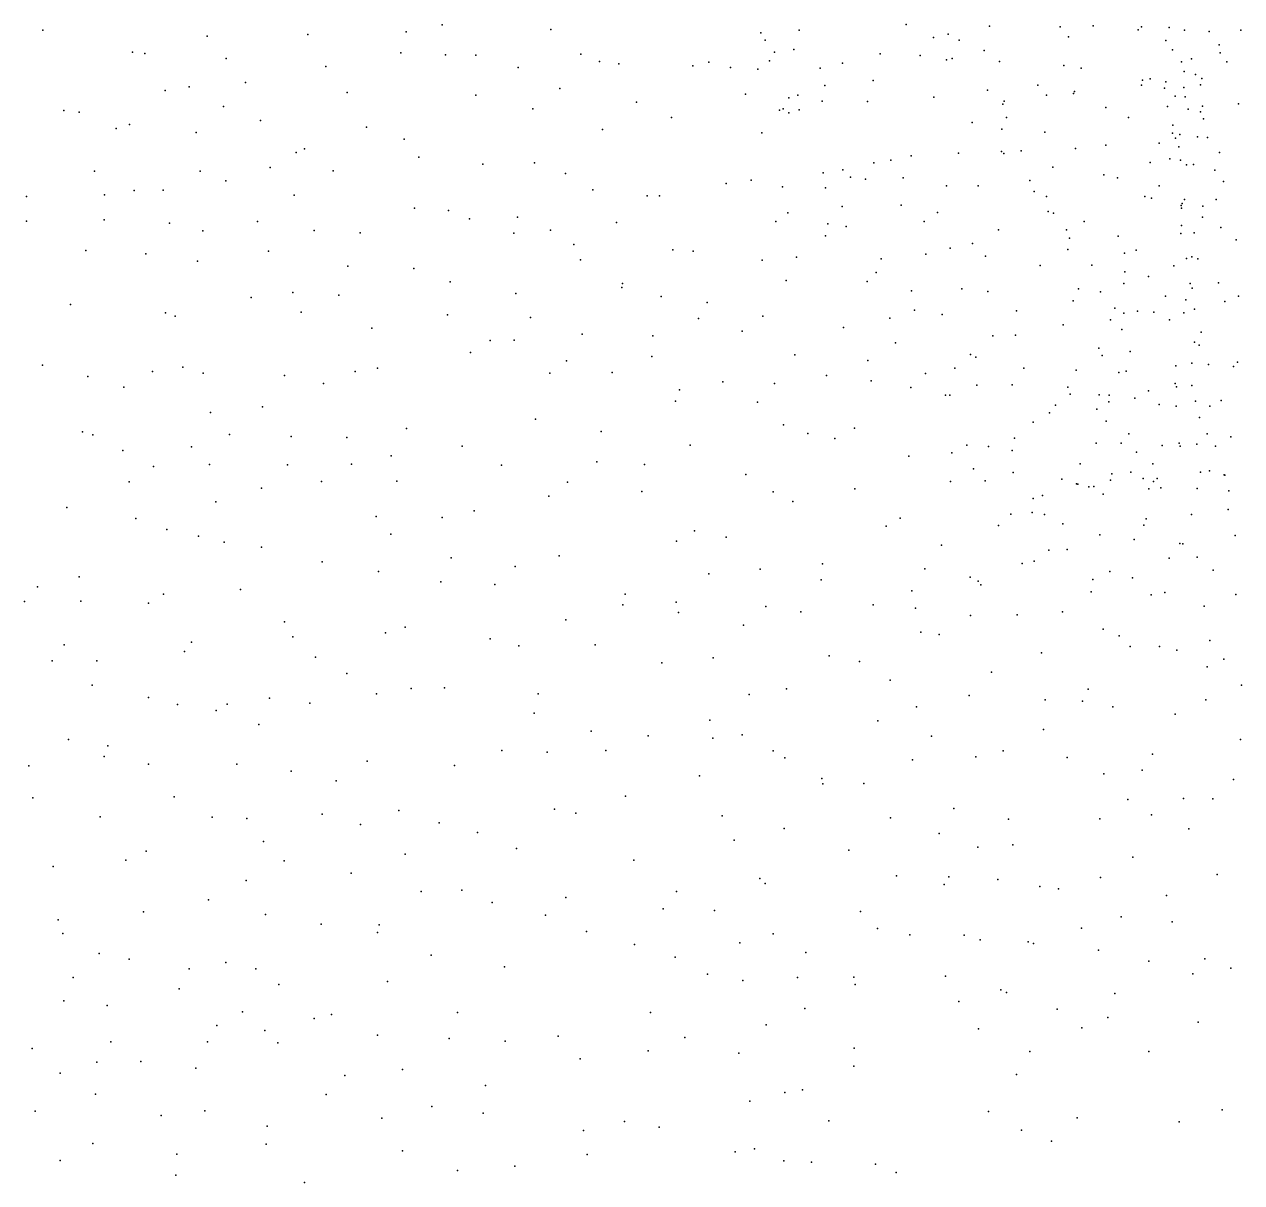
# Model space of a CAD drawing. Header units: metres. Extents: x -23.9 to 23.9, y -27.4 to 27.4.
# Drawn here: x -14.65 to -9.15, y -5.25 to -0.02 of the extents above; entities that cross this region are included whole.
import ezdxf

# ---------------------------------------------------------------- set-up
doc = ezdxf.new("R2010")
doc.units = ezdxf.units.M

msp = doc.modelspace()

# ---------------------------------------------------------------- linework, layer by layer
for p in [(-14.5662, -0.0513, 12.4942), (-12.7627, -0.0261, -7.6044), (-12.2725, -0.0481, -8.3694), (-11.1512, -0.0513, -9.3901), (-10.669, -0.0244, -5.782), (-10.293, -0.033, -10.0406), (-9.9734, -0.0358, -10.2129), (-9.8238, -0.0312, -10.4315), (-9.6213, -0.0488, -4.3589), (-9.6065, -0.0358, -18.7233), (-9.4815, -0.0392, -11.3562), (-9.4116, -0.0509, 22.0962), (-9.1584, -0.0502, 22.8979), (-13.8248, -0.0781, -5.7411), (-13.3694, -0.071, -6.6185), (-12.9253, -0.0584, -7.3903), (-11.324, -0.063, 17.2217), (-11.3051, -0.0959, 17.866), (-10.5453, -0.0844, -6.3063), (-10.4784, -0.0689, -5.4689), (-10.4286, -0.0956, -6.6064), (-9.9351, -0.0815, -4.6985), (-9.4967, -0.0969, 25.244), (-9.3004, -0.0566, 23.8145), (-14.1612, -0.1498, -5.4154), (-14.1056, -0.1559, 12.7449), (-12.9496, -0.1532, 13.7428), (-12.7475, -0.1625, 13.9818), (-12.6107, -0.1641, -7.9744), (-12.1374, -0.1585, 14.8681), (-11.2629, -0.1504, 18.1365), (-11.1755, -0.1384, 18.7665), (-10.7865, -0.1578, 19.84), (-10.606, -0.1646, -6.0078), (-10.3171, -0.143, 20.7601), (-9.4664, -0.1394, 24.7624), (-9.2557, -0.1175, 22.5696), (-9.2515, -0.1532, 23.2698), (-13.7381, -0.1784, -6.0621), (-13.2881, -0.2146, -6.9302), (-12.4204, -0.2188, 14.4762), (-12.0527, -0.1925, -8.6921), (-11.9658, -0.2022, 15.1321), (-11.6314, -0.2114, 15.6104), (-11.5592, -0.1959, -9.092), (-11.4617, -0.2191, 16.0457), (-11.2857, -0.1889, 17.5136), (-10.9554, -0.2002, 19.4537), (-10.4867, -0.184, -9.9851), (-10.461, -0.178, -5.7081), (-10.2477, -0.1928, -6.9563), (-9.9564, -0.2101, -7.2797), (-9.4257, -0.1934, 24.3189), (-9.3811, -0.1808, 24.0562), (-9.2209, -0.1934, -8.157), (-11.3378, -0.2265, 16.5537), (-11.0563, -0.2221, 19.0956), (-9.878, -0.2227, -10.6345), (-9.5676, -0.2699, -4.5566), (-9.4134, -0.2375, -4.3464), (-9.3626, -0.2511, -11.7433), (-9.3343, -0.2682, -7.9531), (-14.0139, -0.3225, -5.688), (-13.9061, -0.3061, 13.0485), (-13.6517, -0.2871, -6.3439), (-12.2318, -0.3142, -8.5653), (-11.0361, -0.3008, -9.5312), (-10.8171, -0.2776, -9.713), (-10.3016, -0.3213, -10.1438), (-10.0746, -0.2991, -10.3322), (-9.9086, -0.3269, 21.3875), (-9.606, -0.2986, -19.2917), (-9.6016, -0.2758, -11.2536), (-9.5028, -0.3133, -19.9383), (-9.497, -0.284, -11.48), (-9.4145, -0.3096, 22.3106), (-9.3395, -0.2973, 23.5137), (-13.1921, -0.3323, -7.2397), (-12.6117, -0.3444, -8.1552), (-11.8865, -0.3754, 15.3047), (-11.3933, -0.3403, 16.2795), (-11.1987, -0.3568, 17.6812), (-11.1574, -0.3436, 18.3515), (-11.0476, -0.3714, 18.7737), (-10.8433, -0.3727, 19.5858), (-10.5443, -0.353, 20.2356), (-10.2263, -0.372, -6.7563), (-10.0352, -0.3435, -7.0594), (-9.9126, -0.3367, -4.9648), (-9.4541, -0.3488, 24.5385), (-9.4095, -0.3521, 25.3909), (-9.1678, -0.3829, -4.16), (-14.4706, -0.4133, 13.0691), (-14.4027, -0.4209, -5.3363), (-13.75, -0.3957, 13.2895), (-12.3539, -0.4058, 14.6348), (-11.2399, -0.4125, -9.3652), (-11.2237, -0.4062, 16.947), (-11.1983, -0.4241, 17.214), (-11.1514, -0.4103, 18.0356), (-10.2316, -0.3849, -5.5942), (-9.7665, -0.3995, -10.8736), (-9.4887, -0.3961, -18.7571), (-9.396, -0.408, 23.8426), (-9.3391, -0.4191, 23.229), (-9.3315, -0.3932, 22.6577), (-14.1743, -0.4765, -5.5726), (-13.5835, -0.4581, -6.6627), (-13.1042, -0.489, -7.5554), (-11.7277, -0.4455, -8.9745), (-10.3702, -0.4676, 20.5361), (-10.2149, -0.4457, 20.8669), (-9.665, -0.4454, 21.6813), (-9.4643, -0.4803, -11.6598), (-9.326, -0.451, -20.4094), (-14.2347, -0.4953, 13.2206), (-13.8734, -0.5132, -6.152), (-12.9351, -0.5428, 13.9343), (-12.0396, -0.4992, 15.1228), (-11.3197, -0.5144, 16.5132), (-10.2364, -0.4979, -6.5474), (-10.0431, -0.5114, -5.4313), (-9.4664, -0.5155, 24.7286), (-9.453, -0.5381, -7.5834), (-9.4329, -0.5222, 24.2255), (-9.3539, -0.5324, -4.5266), (-9.3076, -0.5355, -11.9189), (-13.4231, -0.6035, 13.6472), (-13.3844, -0.5862, -7.1736), (-10.2383, -0.5988, -6.0856), (-10.1496, -0.595, -10.3682), (-9.9042, -0.5852, -10.6898), (-9.7667, -0.5705, -7.1615), (-9.527, -0.5603, -4.7712), (-9.4383, -0.5769, 25.0903), (-9.2544, -0.6035, -7.7803), (-12.8693, -0.6247, -7.9965), (-12.58, -0.6562, -8.3305), (-12.3464, -0.6502, 14.7263), (-10.8148, -0.6495, 19.1392), (-10.7372, -0.6375, 19.5141), (-10.6465, -0.6185, 19.8533), (-10.4327, -0.6058, 20.3171), (-10.2283, -0.607, -5.7753), (-9.5677, -0.6485, -7.3488), (-9.4778, -0.6323, -19.6244), (-9.4299, -0.6374, -19.2031), (-9.4031, -0.6583, 23.8273), (-9.371, -0.6569, 23.4554), (-14.3326, -0.6871, 13.3447), (-13.8557, -0.6872, -6.3589), (-13.54, -0.6709, -6.9678), (-13.2558, -0.6862, -7.5231), (-12.2068, -0.6978, 14.9453), (-11.0427, -0.6948, 17.7202), (-10.9546, -0.6818, -9.6117), (-10.92, -0.7138, 18.5151), (-10.0062, -0.6689, 21.1619), (-9.7755, -0.7038, 21.6107), (-9.2754, -0.6835, -18.6494), (-13.7403, -0.731, 13.4843), (-11.4809, -0.7427, -9.2006), (-11.3678, -0.7286, 16.2297), (-11.2262, -0.7588, 16.8014), (-11.0329, -0.7633, 17.3904), (-10.8522, -0.7232, 18.7945), (-10.6814, -0.7177, -9.8405), (-10.4864, -0.7542, 20.1107), (-10.344, -0.754, -10.1828), (-10.1103, -0.729, -6.2575), (-9.7149, -0.7174, -11.0021), (-9.5258, -0.7543, -4.9308), (-9.236, -0.7343, -20.1497), (-14.6399, -0.8023, 13.3685), (-14.2873, -0.7941, -5.61), (-14.1533, -0.7749, -5.8562), (-14.0225, -0.7734, 13.403), (-13.4311, -0.796, -7.3069), (-12.0836, -0.7711, -8.7318), (-11.8373, -0.7992, 15.5162), (-11.7816, -0.7984, -8.9713), (-10.0904, -0.7789, 20.9268), (-10.0352, -0.8012, -6.5652), (-9.5913, -0.8011, 22.0469), (-9.5609, -0.8089, -11.2859), (-9.4117, -0.8156, 24.968), (-9.2693, -0.815, 25.5606), (-12.8878, -0.854, 14.1264), (-12.7343, -0.8645, -8.2328), (-11.2022, -0.8756, -9.4334), (-10.9579, -0.8463, 17.9687), (-10.6913, -0.8412, 19.2264), (-10.5271, -0.8737, 19.8797), (-10.0274, -0.8692, -5.9824), (-10.0036, -0.8766, -5.6807), (-9.4274, -0.842, 24.0372), (-9.4249, -0.8543, -7.5313), (-9.4231, -0.8335, -11.6485), (-9.3298, -0.8459, 22.7844), (-14.6397, -0.9125, -5.4302), (-14.2892, -0.9077, 13.4553), (-13.9949, -0.9222, -6.3152), (-13.5962, -0.9144, -7.0714), (-12.6397, -0.9025, 14.4204), (-12.4238, -0.8957, -8.4793), (-11.9767, -0.9189, 15.3529), (-11.2564, -0.9139, 16.615), (-11.0215, -0.9256, 17.1715), (-10.5877, -0.9151, 19.5096), (-9.8649, -0.9146, 21.3068), (-9.4252, -0.9333, 22.5171), (-9.3303, -0.8956, -4.8016), (-13.8441, -0.9566, -6.637), (-13.341, -0.9546, -7.5367), (-13.1328, -0.9659, -7.8363), (-12.44, -0.9666, 14.6946), (-12.2744, -0.9538, 14.9314), (-11.0327, -0.98, -9.5777), (-10.94, -0.9369, 17.6091), (-10.2523, -0.9521, 20.4873), (-9.9449, -0.952, -10.804), (-9.7112, -0.9814, -5.3516), (-9.4284, -0.9685, 24.2664), (-9.3684, -0.9657, 23.3057), (-9.2486, -0.9416, -7.7726), (-12.1685, -1.0182, -8.6927), (-11.7218, -1.0428, -9.0452), (-10.4698, -1.0356, -10.0408), (-10.3689, -1.0137, 20.2005), (-9.9385, -1.0412, 21.0835), (-9.9308, -0.9906, -6.4323), (-9.6305, -1.0435, 21.9223), (-9.1795, -0.9981, -19.6205), (-14.3724, -1.0455, -5.6895), (-14.1007, -1.061, 13.4895), (-13.8682, -1.0931, 13.5717), (-13.5466, -1.0482, 13.773), (-12.1386, -1.0882, 15.1734), (-11.6303, -1.0487, 15.8826), (-11.3183, -1.0886, 16.29), (-11.164, -1.0752, 16.9316), (-10.781, -1.0828, 18.2428), (-10.5793, -1.0618, 19.1923), (-10.3098, -1.0714, -10.246), (-9.6827, -1.0574, -7.2355), (-9.4034, -1.0811, 23.6667), (-9.3791, -1.0737, 24.9084), (-9.3518, -1.083, 25.1564), (-13.1892, -1.1163, 14.0244), (-12.8914, -1.1268, 14.2453), (-10.8044, -1.1454, 17.9873), (-10.063, -1.1133, -10.5843), (-9.8299, -1.1125, -5.9546), (-9.6815, -1.1423, 21.6934), (-9.4606, -1.1151, -5.1375), (-12.7276, -1.1875, -8.2737), (-11.9487, -1.1952, 15.4849), (-11.2106, -1.1805, -9.3607), (-10.8442, -1.1856, 17.406), (-9.6853, -1.194, -11.0749), (-9.575, -1.1634, -11.3058), (-9.387, -1.195, 23.4322), (-9.259, -1.1913, 25.3805), (-13.6258, -1.2582, -7.0801), (-13.4377, -1.2358, -7.4232), (-13.2301, -1.2468, -7.7969), (-12.4301, -1.2397, -8.4908), (-11.9519, -1.212, -8.8346), (-11.7739, -1.2531, 15.7584), (-10.6441, -1.227, -9.6716), (-10.4169, -1.2184, 19.5381), (-10.2994, -1.2306, 20.0319), (-9.8911, -1.2179, -6.7068), (-9.7909, -1.2319, -10.8399), (-9.4972, -1.2512, 22.3205), (-9.3781, -1.2156, 22.6553), (-9.1681, -1.2524, -4.8854), (-14.441, -1.2898, -5.5529), (-11.5666, -1.2804, 16.0379), (-10.6316, -1.3152, 18.3473), (-10.1702, -1.3173, 20.3987), (-9.9148, -1.2729, 20.9976), (-9.7262, -1.3053, 21.4719), (-9.6241, -1.3188, 21.874), (-9.4066, -1.2683, 23.8996), (-9.3664, -1.3107, 23.148), (-9.2304, -1.2751, -11.5764), (-14.013, -1.3276, -6.3406), (-13.9684, -1.342, 13.623), (-13.3997, -1.324, 13.9876), (-12.7391, -1.3361, 14.5066), (-12.3649, -1.3475, 14.9298), (-11.6068, -1.353, -8.987), (-11.3161, -1.3417, -9.1927), (-10.7425, -1.3507, 17.7593), (-10.5064, -1.3345, 18.8584), (-9.7466, -1.3585, -6.2674), (-9.686, -1.3286, -5.6669), (-9.5503, -1.3247, -5.4154), (-9.4802, -1.359, -11.1455), (-9.4153, -1.3263, -7.6139), (-13.0809, -1.3961, -7.9773), (-12.1317, -1.4238, 15.2942), (-11.4094, -1.4098, 16.2777), (-10.9519, -1.3933, -9.3755), (-10.1749, -1.4271, 20.112), (-9.9603, -1.381, -10.3203), (-9.6952, -1.4019, -7.2388), (-9.3374, -1.4141, 24.8045), (-12.5471, -1.452, 14.7694), (-12.4377, -1.4499, -8.3675), (-11.8117, -1.431, -8.8004), (-10.7164, -1.4623, -9.4491), (-10.2774, -1.4309, 19.6462), (-9.3675, -1.4594, 24.1314), (-9.346, -1.4737, 22.848), (-12.6352, -1.506, -8.2338), (-11.8171, -1.5238, 15.7849), (-11.1711, -1.5171, 16.7261), (-10.3777, -1.5145, -9.5916), (-10.3544, -1.5275, 19.0697), (-9.7989, -1.4872, 21.1345), (-9.783, -1.5191, -6.7896), (-9.6578, -1.5019, -10.6223), (-14.5674, -1.5632, 13.6576), (-14.0711, -1.5925, -6.1629), (-13.934, -1.5721, 13.7609), (-13.1564, -1.5913, -7.8072), (-13.0548, -1.5767, 14.3141), (-12.2014, -1.543, -8.494), (-10.8423, -1.542, 17.3612), (-10.4493, -1.5766, 18.5282), (-10.1366, -1.5775, 19.9195), (-9.9014, -1.5865, 20.8428), (-9.6748, -1.5905, -6.3897), (-9.4505, -1.5667, -5.4626), (-9.3791, -1.5543, 23.6723), (-9.3035, -1.5596, 25.0363), (-9.1912, -1.5692, 25.3759), (-9.1721, -1.5502, -7.957), (-14.3622, -1.6148, -5.6148), (-13.842, -1.5991, -6.588), (-13.4749, -1.6093, -7.2693), (-13.2986, -1.6466, 14.1948), (-12.2765, -1.5993, 15.1415), (-11.9964, -1.5962, 15.5479), (-11.4958, -1.6378, -8.8909), (-11.2625, -1.6461, -9.0104), (-11.0281, -1.6106, 17.0698), (-10.8272, -1.6333, -9.2558), (-10.581, -1.6009, 17.8989), (-9.7083, -1.5961, 21.4652), (-9.4546, -1.6462, 22.4481), (-14.2009, -1.6626, -5.9027), (-11.692, -1.6753, 16.0076), (-10.6478, -1.6648, 17.6584), (-10.4907, -1.698, -9.3874), (-10.4715, -1.6993, 18.2198), (-10.3492, -1.6529, 18.8163), (-10.1895, -1.6518, 19.5042), (-9.9393, -1.6619, 20.5949), (-9.9282, -1.6938, -9.8615), (-9.7975, -1.6974, -7.1294), (-9.7519, -1.6994, -10.1454), (-9.5746, -1.6798, 21.9743), (-9.4479, -1.6614, -10.7098), (-9.3791, -1.6557, 23.4125), (-13.5751, -1.7519, -7.0455), (-11.7095, -1.7262, -8.7281), (-11.3393, -1.7302, 16.4698), (-9.9946, -1.7433, 20.2024), (-9.7542, -1.7287, 21.2476), (-9.6359, -1.7121, -5.8498), (-9.5268, -1.7405, -10.452), (-9.4492, -1.7489, -7.7154), (-9.3629, -1.7265, 22.9463), (-9.2978, -1.7477, 24.6791), (-9.247, -1.7227, -10.9409), (-13.809, -1.7776, 13.9383), (-12.3424, -1.8065, -8.3521), (-10.0218, -1.7791, -9.5778), (-9.8076, -1.7624, 20.9892), (-9.3442, -1.8, 23.6869), (-14.3874, -1.8645, 13.7346), (-12.9249, -1.8491, -7.9004), (-12.0455, -1.8633, 15.5647), (-11.2218, -1.8327, -8.7375), (-10.9022, -1.8471, 17.2294), (-10.095, -1.8207, 19.6536), (-9.7664, -1.8162, -7.5441), (-14.3398, -1.8785, -5.5876), (-13.7228, -1.8765, -6.7377), (-13.4449, -1.8854, 14.2116), (-13.1937, -1.8898, 14.3689), (-11.1122, -1.8722, 16.8273), (-10.9902, -1.894, -8.6903), (-10.1791, -1.8926, -9.4042), (-9.8101, -1.9148, -6.6846), (-9.6984, -1.9158, -7.8593), (-9.6636, -1.8738, 21.5256), (-9.4365, -1.9153, -5.6013), (-9.3563, -1.9198, -10.4415), (-9.31, -1.8736, 24.1295), (-9.2036, -1.887, -10.7468), (-14.2055, -1.9486, -5.8194), (-13.8952, -1.9322, -6.4019), (-12.9929, -1.9722, 14.5299), (-12.6734, -1.9286, 14.8456), (-11.6442, -1.9241, -8.5812), (-10.657, -1.9746, 17.6581), (-10.4623, -1.9587, 18.0035), (-10.3945, -1.9241, -9.2171), (-10.2964, -1.9308, 18.6206), (-10.1893, -1.9489, 19.0534), (-9.6288, -1.9566, -9.9279), (-9.5128, -1.9261, 22.1538), (-9.4322, -1.9292, 22.4729), (-9.2723, -1.9287, -5.394), (-14.0664, -2.0215, -6.0596), (-13.8143, -2.0111, 14.0399), (-13.4613, -2.014, -7.1889), (-13.1727, -2.0105, -7.5792), (-12.4949, -2.0145, 15.0801), (-12.0648, -2.0004, -8.3463), (-11.8494, -2.0123, 15.8992), (-10.3648, -2.0321, -8.8733), (-9.8831, -2.009, -7.9908), (-9.5547, -2.0081, -8.2048), (-13.3084, -2.088, -7.3735), (-12.9673, -2.0866, -7.7455), (-11.3923, -2.0564, 16.5085), (-10.3116, -2.0852, 18.3205), (-10.1858, -2.0474, -9.0574), (-9.9655, -2.0773, -7.4256), (-9.7461, -2.0826, -9.491), (-9.7405, -2.0541, -6.1889), (-9.654, -2.0466, -5.9527), (-9.5981, -2.0751, -9.6906), (-9.5516, -2.0882, -8.9417), (-9.5348, -2.075, -9.2885), (-9.3391, -2.0471, 23.1464), (-9.2998, -2.0409, 23.8881), (-9.2331, -2.059, 24.8211), (-9.2302, -2.0598, -9.6946), (-14.1759, -2.0895, 13.8437), (-13.5796, -2.1187, -6.9412), (-12.1978, -2.0916, 15.4408), (-11.8616, -2.1341, -8.3106), (-11.2685, -2.1357, -8.4696), (-10.9005, -2.1217, 17.2328), (-10.4684, -2.0884, -8.5358), (-9.899, -2.0986, -6.9202), (-9.8942, -2.1002, 20.0915), (-9.8445, -2.1123, -9.26), (-9.821, -2.1105, 20.3684), (-9.573, -2.1212, -8.5733), (-9.5185, -2.1166, 21.7788), (-9.3553, -2.1195, 22.6587), (-9.2121, -2.1311, 24.4894), (-13.7854, -2.1799, -6.5417), (-12.2817, -2.1549, -8.1244), (-11.18, -2.1794, 16.8157), (-10.0957, -2.1651, 19.1271), (-10.0534, -2.1514, -8.8648), (-9.7786, -2.1461, -8.4321), (-14.4583, -2.2061, -5.3964), (-13.0612, -2.2462, 14.6107), (-12.7632, -2.2511, 14.8923), (-12.6192, -2.2211, -7.999), (-10.1962, -2.2361, 18.5871), (-10.0998, -2.2286, -7.978), (-10.0438, -2.2378, -7.5976), (-9.3808, -2.237, 22.2611), (-9.2151, -2.215, 23.6875), (-14.1462, -2.2552, -5.8497), (-14.0059, -2.3052, 14.0535), (-10.7585, -2.2898, 17.4939), (-10.6962, -2.2547, -8.3819), (-10.2519, -2.2868, -8.3572), (-9.9619, -2.2803, 19.5268), (-9.5963, -2.2852, -5.9297), (-9.5855, -2.2575, 21.1043), (-13.8632, -2.3347, -6.3562), (-13.7478, -2.3624, 14.2387), (-12.9948, -2.327, -7.603), (-11.7055, -2.3577, -8.1774), (-11.6237, -2.3114, 16.2994), (-11.4814, -2.3395, -8.283), (-9.7944, -2.3295, -6.3794), (-9.64, -2.3511, 20.7079), (-9.1828, -2.3319, 23.1232), (-13.5784, -2.3856, -6.8735), (-10.509, -2.3767, 17.9422), (-10.0242, -2.3993, 19.0782), (-9.9422, -2.3956, -6.7912), (-9.4335, -2.3691, 21.6837), (-9.4202, -2.3702, -5.7659), (-13.3052, -2.4516, 14.5521), (-12.7219, -2.4334, -7.8028), (-12.4332, -2.4719, -7.9434), (-12.2348, -2.4249, 15.5503), (-11.0456, -2.4609, 17.0673), (-10.1448, -2.4592, -7.4907), (-10.0909, -2.4486, 18.7166), (-9.4811, -2.4348, 21.2805), (-9.3552, -2.4306, 21.9734), (-14.4019, -2.5194, 13.923), (-13.0501, -2.4949, 14.7292), (-11.5589, -2.5056, 16.4439), (-11.3274, -2.4843, -8.1615), (-10.5849, -2.4831, -8.1435), (-10.3798, -2.5205, -7.9562), (-9.7492, -2.4945, 20.0558), (-9.6467, -2.5229, 20.4149), (-9.2831, -2.4889, 22.2365), (-14.5906, -2.5643, -5.1987), (-13.6737, -2.5763, -6.6461), (-12.7686, -2.5423, 15.0176), (-12.5262, -2.5541, 15.2887), (-11.0528, -2.5324, -8.1273), (-10.6428, -2.5819, 17.666), (-10.3432, -2.5393, 18.2386), (-10.331, -2.5558, -7.6774), (-9.8258, -2.5316, 19.6968), (-14.6495, -2.6304, 13.9637), (-14.3945, -2.6294, -5.4081), (-14.0894, -2.6378, -5.8555), (-14.0209, -2.5969, 14.1752), (-11.9376, -2.5967, 15.9639), (-11.7063, -2.6341, -7.9513), (-9.8331, -2.586, -6.5258), (-9.5628, -2.6002, -6.0187), (-9.5014, -2.5892, 20.8837), (-9.1805, -2.5986, -5.5782), (-11.9474, -2.6453, -7.9157), (-11.6961, -2.6795, 16.3273), (-11.3018, -2.6536, 16.8105), (-11.1446, -2.6763, 17.0097), (-10.8182, -2.6455, 17.4015), (-10.6267, -2.6609, -7.9067), (-10.1671, -2.6907, -7.1108), (-9.9626, -2.6776, -6.8919), (-9.3228, -2.6518, 21.6618), (-13.4744, -2.7217, 14.5689), (-12.9298, -2.746, -7.4588), (-12.2051, -2.713, -7.8496), (-11.4032, -2.7372, -7.9316), (-10.3783, -2.6931, -7.2974), (-13.4369, -2.7898, -6.8671), (-13.0195, -2.7718, 14.884), (-12.5462, -2.7988, -7.6922), (-10.6028, -2.7694, -7.6751), (-10.5191, -2.7792, 17.8683), (-9.7789, -2.7548, 19.5355), (-9.7077, -2.7855, -6.2562), (-14.4692, -2.8256, 14.0143), (-13.9258, -2.8554, 14.3539), (-13.8949, -2.8143, -6.1718), (-12.4178, -2.8299, 15.532), (-12.0728, -2.8262, 15.9087), (-9.6567, -2.8336, 19.8942), (-9.5251, -2.8334, 20.412), (-9.4471, -2.8506, 20.6924), (-9.2972, -2.8071, -5.8033), (-14.5239, -2.8989, -5.2262), (-14.3227, -2.8988, -5.4504), (-13.335, -2.8819, 14.7399), (-11.7721, -2.9068, -7.805), (-11.5392, -2.8852, 16.5886), (-11.0159, -2.8759, -7.6768), (-10.8789, -2.9011, 17.4029), (-10.0575, -2.8614, 18.727), (-9.2343, -2.8904, 21.6163), (-13.1941, -2.9561, -7.084), (-10.2839, -2.9498, 18.2853), (-9.3101, -2.9251, 21.1282), (-14.3429, -3.0083, 14.172), (-12.7524, -3.0205, 15.3012), (-10.7414, -2.9852, -7.481), (-9.154, -3.0088, -5.7235), (-14.0885, -3.0635, -5.7458), (-13.5424, -3.0662, -6.6), (-13.0595, -3.0466, 15.0174), (-12.9034, -3.0238, -7.3478), (-12.3306, -3.0473, 15.7508), (-11.3777, -3.0501, -7.6672), (-11.2092, -3.0243, 17.0339), (-10.3834, -3.0544, 18.081), (-10.0408, -3.0748, -6.8647), (-9.8476, -3.0261, -6.6361), (-9.3151, -3.0747, -5.9311), (-13.9584, -3.0959, -5.9797), (-13.7828, -3.1219, 14.5847), (-13.7332, -3.0945, -6.3507), (-13.3608, -3.0887, -6.8126), (-10.6215, -3.1058, 17.7799), (-9.8725, -3.0799, 19.0416), (-9.7354, -3.1065, 19.4211), (-13.591, -3.1858, 14.7392), (-12.3482, -3.1345, -7.5927), (-11.5551, -3.1666, 16.6525), (-10.7969, -3.1693, 17.5834), (-9.4543, -3.1391, 20.2166), (-12.0904, -3.2158, 16.1039), (-11.8334, -3.2365, 16.344), (-11.4092, -3.233, 16.8505), (-10.5536, -3.2381, -7.2666), (-10.0484, -3.2082, 18.689), (-14.4498, -3.2542, -5.259), (-14.2726, -3.2825, -5.4524), (-11.5409, -3.2477, -7.5807), (-9.159, -3.2529, 21.2261), (-14.2897, -3.3306, 14.3757), (-13.1025, -3.351, -7.0011), (-12.4946, -3.303, -7.4183), (-12.2888, -3.3113, 15.9608), (-12.0245, -3.303, -7.5731), (-11.2688, -3.3047, -7.4441), (-11.2163, -3.3368, 17.118), (-10.6397, -3.3451, 17.8287), (-10.3543, -3.3315, 18.1752), (-10.23, -3.305, -6.9639), (-9.9421, -3.3354, -6.6997), (-9.5566, -3.3193, 19.8615), (-14.6288, -3.3723, -5.043), (-14.0892, -3.3648, -5.6657), (-13.6895, -3.3647, -6.2706), (-13.4455, -3.3957, -6.5559), (-12.7069, -3.371, 15.5698), (-9.6038, -3.3912, -6.383), (-13.2411, -3.4395, 15.1238), (-11.6008, -3.4169, 16.6706), (-11.049, -3.43, 17.3512), (-11.0455, -3.4531, -7.3896), (-10.8594, -3.4518, 17.5905), (-9.7763, -3.4079, 19.2089), (-9.1902, -3.4347, -5.9355), (-14.6116, -3.517, 14.2714), (-13.9728, -3.5118, 14.6709), (-11.9353, -3.5087, 16.3258), (-12.2566, -3.5679, -7.3812), (-10.454, -3.565, -7.118), (-9.6678, -3.5241, 19.48), (-9.4163, -3.5194, 20.1963), (-9.2835, -3.5211, 20.573), (-14.3076, -3.6031, -5.3686), (-13.8012, -3.6044, -6.014), (-13.6449, -3.6099, -6.2039), (-13.3044, -3.5904, -6.6334), (-12.9593, -3.5735, 15.4392), (-12.1604, -3.586, 16.199), (-11.4989, -3.5984, -7.3344), (-10.7393, -3.6068, 17.7841), (-10.2061, -3.6129, -6.8867), (-9.7948, -3.612, -6.5423), (-9.5603, -3.5941, 19.7631), (-13.1314, -3.6375, -6.8233), (-12.7765, -3.6303, 15.6627), (-12.603, -3.6734, 15.868), (-11.2195, -3.6554, -7.3295), (-10.5193, -3.6786, 18.0757), (-9.3932, -3.6565, -6.2182), (-13.5697, -3.7141, 15.0612), (-11.4457, -3.708, 16.9466), (-10.187, -3.729, 18.4989), (-14.1002, -3.7577, -5.5876), (-12.931, -3.7708, -6.919), (-12.4274, -3.7457, -7.1889), (-10.9273, -3.7534, -7.3142), (-10.3453, -3.7399, 18.3077), (-9.6449, -3.7854, 19.4618), (-14.5191, -3.8263, 14.4929), (-14.1915, -3.798, 14.6882), (-13.4771, -3.8009, -6.3161), (-11.8978, -3.798, -7.306), (-13.6479, -3.8905, -6.0856), (-13.1744, -3.8569, 15.4131), (-11.3297, -3.8805, 17.1403), (-10.7117, -3.8685, 17.8958), (-10.4759, -3.8732, -7.082), (-10.254, -3.8851, -6.8805), (-9.791, -3.8768, 19.069), (-9.2649, -3.8631, 20.3539), (-12.8586, -3.9395, 15.7743), (-12.6747, -3.9341, -6.9515), (-11.7059, -3.9401, 16.6969), (-11.3055, -3.9036, -7.2605), (-10.4971, -3.9084, 18.1713), (-10.0644, -3.9175, 18.7055), (-9.9813, -3.928, -6.6581), (-13.8175, -3.9781, -5.8874), (-12.5372, -3.9894, 16.0322), (-12.2055, -3.9662, -7.17), (-9.4936, -3.9571, -6.2671), (-14.1112, -4.0322, -5.6058), (-13.5606, -4.0435, 15.26), (-12.2975, -4.0466, 16.1889), (-11.7658, -4.0185, -7.2132), (-11.5343, -4.0257, 16.9322), (-10.875, -4.0305, 17.7435), (-9.6975, -4.0546, 19.2263), (-14.4973, -4.0683, -5.2701), (-13.3091, -4.0871, -6.4606), (-13.0482, -4.0899, 15.6751), (-12.1116, -4.1204, 16.3379), (-10.7985, -4.1065, -7.2252), (-9.877, -4.1058, 18.9917), (-9.4677, -4.0761, 19.6984), (-14.4757, -4.1295, 14.6889), (-13.0552, -4.125, -6.714), (-11.4193, -4.1715, -7.1852), (-11.2695, -4.1309, 17.2887), (-10.6521, -4.1355, 18.0485), (-10.4069, -4.137, 18.3501), (-10.3341, -4.158, -6.9152), (-10.1185, -4.1676, -6.7426), (-10.0931, -4.1739, 18.7465), (-14.312, -4.2201, -5.4869), (-12.8133, -4.2278, -6.8145), (-11.8951, -4.1795, 16.5738), (-11.1217, -4.2148, 17.4951), (-9.7998, -4.2044, -6.4909), (-14.1768, -4.2453, 14.9596), (-13.7402, -4.2601, -5.9595), (-12.4819, -4.2803, -6.963), (-11.7117, -4.2365, 16.7776), (-9.5737, -4.2539, 19.2985), (-9.3195, -4.2438, -6.2038), (-14.4293, -4.3275, 14.8362), (-13.9059, -4.2888, -5.7689), (-13.6038, -4.2887, 15.374), (-11.5651, -4.313, 16.9797), (-11.4058, -4.341, 17.1837), (-11.1593, -4.3277, -7.1645), (-10.9053, -4.3264, 17.7942), (-10.4907, -4.3224, -7.0229), (-9.3741, -4.3115, 19.6163), (-9.2021, -4.2866, 19.9925), (-13.95, -4.3793, 15.1919), (-13.5013, -4.3599, -6.2261), (-13.0104, -4.3466, 15.7987), (-10.8987, -4.3596, -7.1544), (-10.241, -4.3841, -6.8573), (-10.2161, -4.3964, 18.5624), (-14.4718, -4.4328, -5.3795), (-10.4311, -4.4358, 18.3184), (-9.727, -4.4006, 19.0912), (-14.2752, -4.4551, -5.5405), (-13.6648, -4.4838, -6.0327), (-13.2632, -4.4946, 15.7214), (-12.6947, -4.4864, 16.0155), (-11.822, -4.4858, 16.7421), (-11.1262, -4.4687, 17.5559), (-9.9867, -4.471, -6.7367), (-13.7806, -4.5446, 15.466), (-13.3414, -4.513, -6.3996), (-11.3008, -4.5411, 17.3464), (-10.3422, -4.5601, -7.0054), (-9.8759, -4.5551, 18.8864), (-9.7583, -4.5084, -6.609), (-9.3504, -4.5294, -6.3592), (-13.5631, -4.5667, 15.6357), (-13.0559, -4.589, -6.6154), (-12.7321, -4.6041, -6.7958), (-12.4789, -4.6149, 16.169), (-12.2391, -4.5931, -7.0259), (-11.6677, -4.5988, 16.9326), (-14.6148, -4.6485, -5.2891), (-14.2588, -4.6183, 15.1792), (-13.8234, -4.618, -5.8443), (-13.5047, -4.6225, -6.2073), (-11.8334, -4.6597, -7.2003), (-11.4241, -4.6701, -7.1826), (-10.9035, -4.6473, 17.7471), (-10.1101, -4.6616, 18.6028), (-9.5727, -4.6629, 19.1847), (-14.3219, -4.7097, -5.5197), (-14.1229, -4.7079, 15.3955), (-12.1409, -4.6951, 16.4864), (-14.4881, -4.7603, 15.1718), (-13.8746, -4.738, 15.5884), (-13.2033, -4.7704, 15.8217), (-12.9423, -4.744, 15.9047), (-10.9049, -4.7278, -7.161), (-10.1706, -4.7661, -6.994), (-12.5675, -4.8156, -6.8384), (-11.136, -4.835, -7.1732), (-14.3284, -4.8552, 15.4133), (-13.2869, -4.8567, -6.3937), (-11.3739, -4.8871, 17.1302), (-11.2158, -4.8475, 17.3243), (-14.6011, -4.9309, -5.3679), (-13.8351, -4.9307, -5.8131), (-12.8092, -4.9109, -6.7192), (-12.5789, -4.9406, 16.1601), (-10.2969, -4.9329, 18.3102), (-9.2426, -4.9255, -6.4789), (-14.0324, -4.9513, 15.6192), (-13.553, -5, 15.8273), (-13.0358, -4.9637, -6.5507), (-11.9399, -4.9789, 16.7047), (-11.0172, -4.9756, 17.4878), (-9.8968, -4.9611, -6.9124), (-9.4367, -4.98, -6.6284), (-12.1247, -5.0191, -7.0088), (-11.7835, -5.0032, -7.1734), (-10.1484, -5.0167, -7.0735), (-14.3403, -5.0773, -5.5073), (-13.5583, -5.0802, -6.1202), (-11.3533, -5.1019, -7.1878), (-10.0122, -5.0667, 18.5672), (-14.4878, -5.1541, 15.5295), (-13.9604, -5.1265, -5.6592), (-12.9424, -5.1113, 15.9735), (-12.1088, -5.1274, 16.5893), (-11.4401, -5.1156, 16.9532), (-11.2206, -5.1564, 17.1795), (-11.0964, -5.1622, -7.1777), (-13.965, -5.2206, 15.7621), (-12.6944, -5.199, -6.7294), (-12.4355, -5.1803, -6.8454), (-10.8064, -5.1709, 17.6347), (-10.7137, -5.2078, -7.1458), (-13.3855, -5.2544, -6.2392)]:
    msp.add_point(p)

doc.saveas('drawing.dxf')
